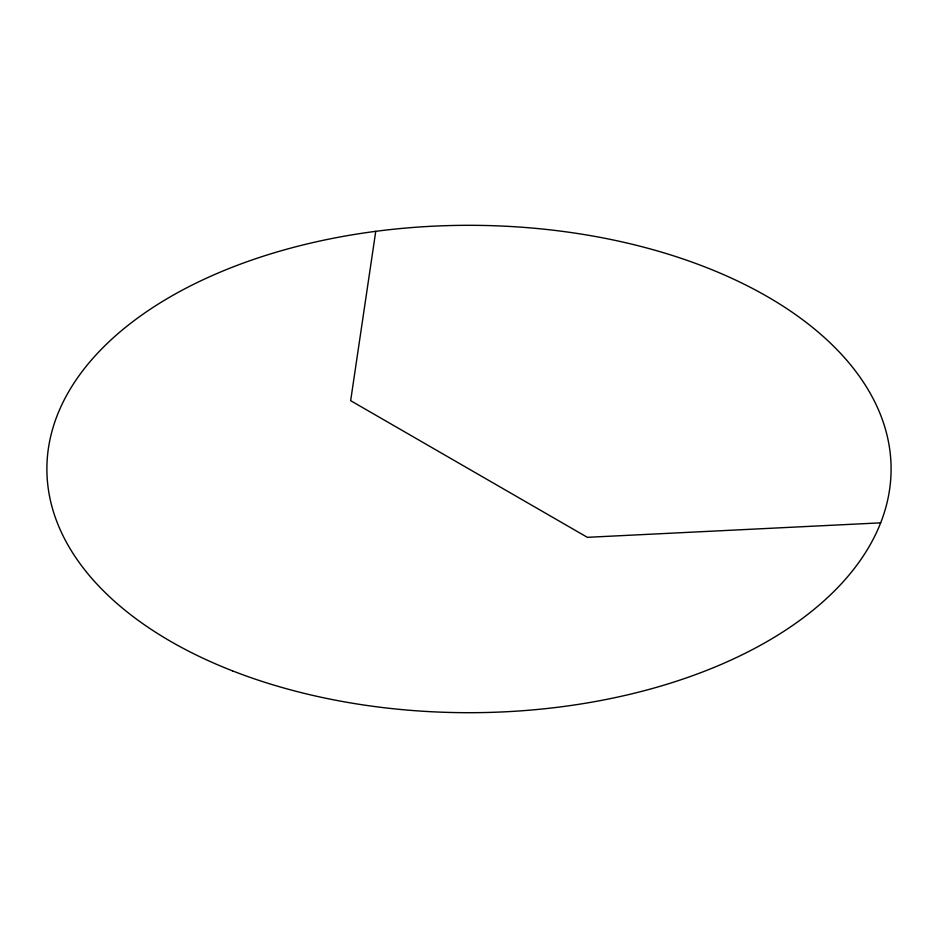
<?xml version="1.0" encoding="UTF-8"?>
<svg xmlns="http://www.w3.org/2000/svg" width="938" height="938" viewBox="0 0 938 938"><rect width="100%" height="100%" fill="white"/><g stroke="black" fill="none" stroke-linecap="round" stroke-linejoin="round"><path stroke-width="1.41" d="M375.751 231.323L350.66 400.678L587.34 537.322L880.665 522.841M232.413 670.822A422.1 243.692 0 0 0 890.021 486.388A422.1 243.692 0 0 0 284.566 249.801A422.1 243.692 0 0 0 232.413 670.822"/></g></svg>
